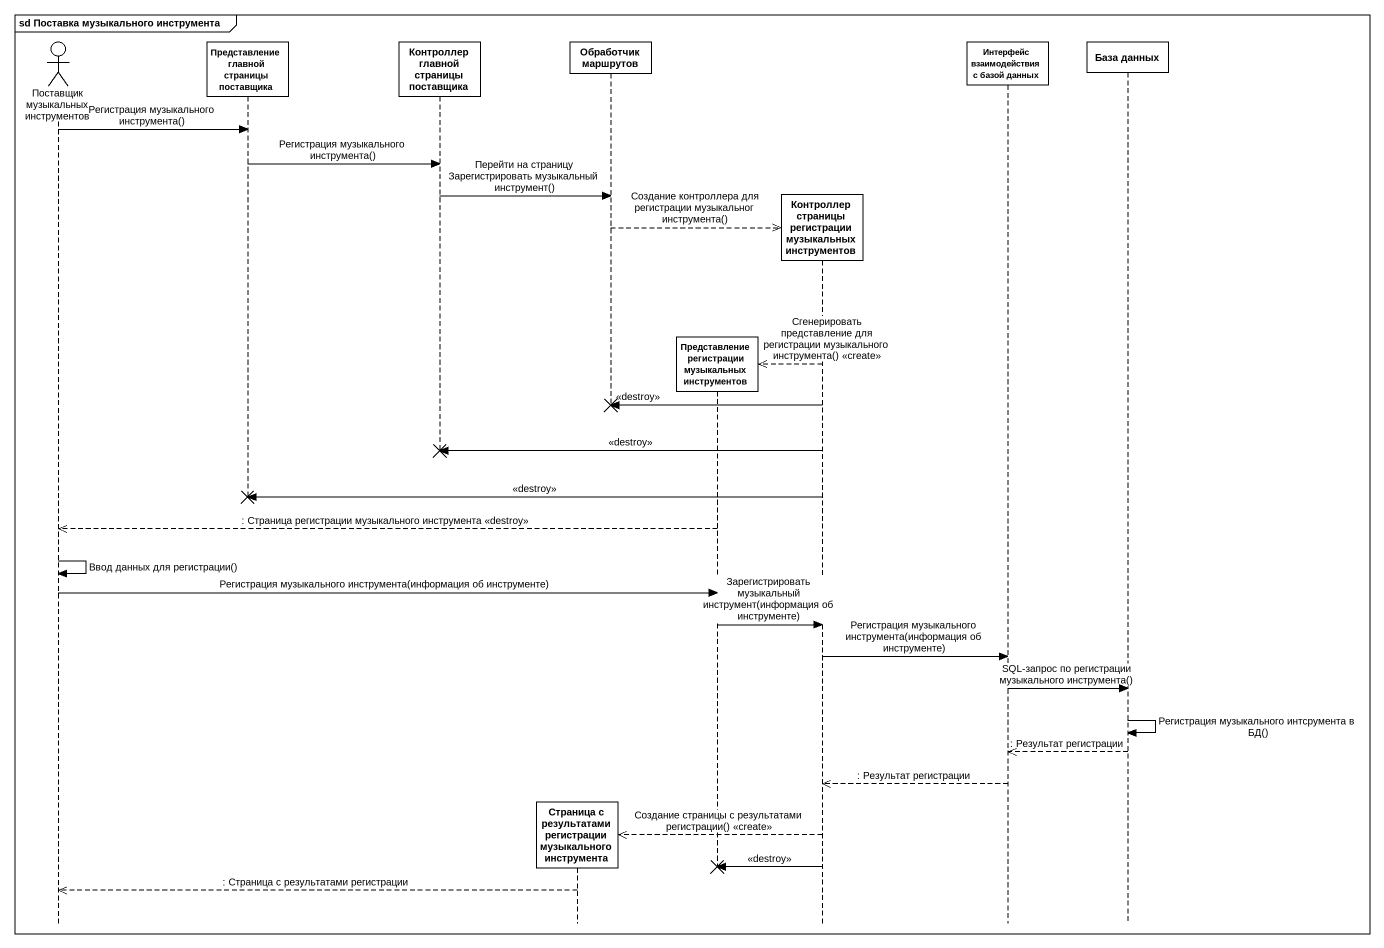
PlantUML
@startuml
mainframe sd Поставка музыкального инструмента
hide footbox
actor "Поставщик музыкальных инструментов" as Поставщик_музыкальных
participant "Представление главной страницы поставщика" as Представление_главной
participant "Контроллер главной страницы поставщика" as Контроллер_главной_страницы
participant "Страница с результатами регистрации музыкального инструмента" as Страница_с_результатами
participant "Обработчик маршрутов" as Обработчик_маршрутов
participant "Представление регистрации музыкальных инструментов" as Представление_регистрации
participant "Контроллер страницы регистрации музыкальных инструментов" as Контроллер_страницы
participant "Интерфейс взаимодействия с базой данных" as Интерфейс_взаимодействия_с
participant "База данных" as База_данных

Поставщик_музыкальных -> Представление_главной : Регистрация музыкального инструмента()
Представление_главной -> Контроллер_главной_страницы : Регистрация музыкального инструмента()
Контроллер_главной_страницы -> Обработчик_маршрутов : Перейти на страницу Зарегистрировать музыкальный инструмент()
Обработчик_маршрутов -->> Контроллер_страницы ** : Создание контроллера для регистрации музыкальног инструмента()
Контроллер_страницы -->> Представление_регистрации ** : Сгенерировать представление для регистрации музыкального инструмента() <<create>>
Контроллер_страницы -> Обработчик_маршрутов !! : <<destroy>>
Контроллер_страницы -> Контроллер_главной_страницы !! : <<destroy>>
Контроллер_страницы -> Представление_главной !! : <<destroy>>
Представление_регистрации -->> Поставщик_музыкальных : : Страница регистрации музыкального инструмента <<destroy>>
Поставщик_музыкальных -> Поставщик_музыкальных : Ввод данных для регистрации()
Поставщик_музыкальных -> Представление_регистрации : Регистрация музыкального инструмента(информация об инструменте)
Представление_регистрации -> Контроллер_страницы : Зарегистрировать музыкальный инструмент(информация об инструменте)
Контроллер_страницы -> Интерфейс_взаимодействия_с : Регистрация музыкального инструмента(информация об инструменте)
Интерфейс_взаимодействия_с -> База_данных : SQL-запрос по регистрации музыкального инструмента()
База_данных -> База_данных : Регистрация музыкального интсрумента в БД()
База_данных -->> Интерфейс_взаимодействия_с : : Результат регистрации
Интерфейс_взаимодействия_с -->> Контроллер_страницы : : Результат регистрации
Контроллер_страницы -->> Страница_с_результатами ** : Создание страницы с результатами регистрации() <<create>>
Контроллер_страницы -> Представление_регистрации !! : <<destroy>>
Страница_с_результатами -->> Поставщик_музыкальных : : Страница с результатами регистрации
@enduml
